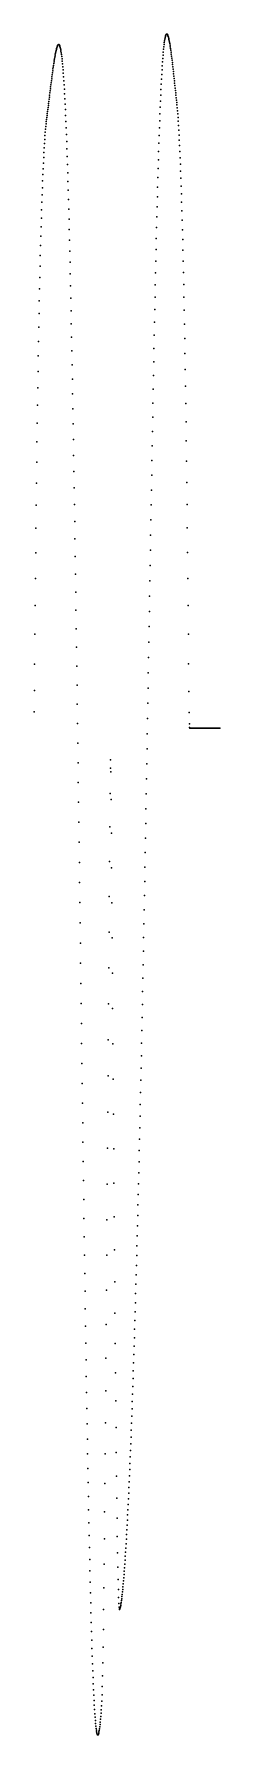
# Model space of a CAD drawing. Header units: metres. Extents: x 0 to 360, y -1955 to 1348.
import ezdxf

# ---------------------------------------------------------------- set-up
doc = ezdxf.new("R2010")
doc.units = ezdxf.units.M

msp = doc.modelspace()

# ---------------------------------------------------------------- linework, layer by layer
for p in [(44.5, 1322.7), (45, 1324.1), (45.5, 1325.2), (46, 1326), (46.5, 1326.6), (47, 1327), (47.5, 1327.1), (48, 1327), (48.5, 1326.5), (49, 1325.8), (49.5, 1324.8), (50, 1323.4), (50.5, 1321.7), (251, 1322.9), (251.5, 1327.3), (252, 1331.2), (252.5, 1334.7), (253, 1337.8), (253.5, 1340.4), (254, 1342.6), (254.5, 1344.3), (255, 1345.7), (255.5, 1346.8), (256, 1347.4), (256.5, 1347.7), (257, 1347.7), (257.5, 1347.3), (258, 1346.7), (258.5, 1345.8), (259, 1344.5), (259.5, 1343), (260, 1341.3), (260.5, 1339.3), (261, 1337), (261.5, 1334.6), (262, 1332), (262.5, 1329.2), (263, 1326.1), (263.5, 1322.9), (38, 1290.2), (38.5, 1293.5), (39, 1296.7), (39.5, 1299.8), (40, 1302.7), (40.5, 1305.6), (41, 1308.3), (41.5, 1310.8), (42, 1313.3), (42.5, 1315.5), (43, 1317.6), (43.5, 1319.5), (44, 1321.2), (51, 1319.7), (51.5, 1317.3), (52, 1314.6), (52.5, 1311.5), (53, 1308), (53.5, 1304.1), (54, 1299.8), (54.5, 1295), (55, 1289.9), (248.5, 1293.4), (249, 1300.3), (249.5, 1306.7), (250, 1312.6), (250.5, 1318), (264, 1319.6), (264.5, 1316.1), (265, 1312.5), (265.5, 1308.7), (266, 1304.8), (266.5, 1300.8), (267, 1296.8), (267.5, 1292.6), (268, 1288.3), (33.5, 1257.1), (34, 1261), (34.5, 1264.9), (35, 1268.7), (35.5, 1272.4), (36, 1276.1), (36.5, 1279.8), (37, 1283.3), (37.5, 1286.8), (55.5, 1284.3), (56, 1278.2), (56.5, 1271.6), (57, 1264.6), (57.5, 1257.1), (246.5, 1260.1), (247, 1269.3), (247.5, 1277.9), (248, 1285.9), (268.5, 1284), (269, 1279.6), (269.5, 1275.1), (270, 1270.6), (270.5, 1266), (271, 1261.4), (271.5, 1256.8), (29.5, 1225.1), (30, 1229.1), (30.5, 1233.2), (31, 1237.2), (31.5, 1241.2), (32, 1245.2), (32.5, 1249.2), (33, 1253.2), (58, 1249.1), (58.5, 1240.5), (59, 1231.5), (245, 1229.1), (245.5, 1240.1), (246, 1250.4), (272, 1252.2), (272.5, 1247.5), (273, 1242.8), (273.5, 1238.1), (274, 1233.4), (274.5, 1228.7), (275, 1224), (25, 1189.2), (25.5, 1193.1), (26, 1197), (26.5, 1201), (27, 1205), (27.5, 1209), (28, 1213), (28.5, 1217), (29, 1221), (59.5, 1221.9), (60, 1211.7), (60.5, 1201.1), (61, 1189.8), (243.5, 1192.8), (244, 1205.5), (244.5, 1217.6), (275.5, 1219.4), (276, 1214.8), (276.5, 1209.9), (277, 1204.6), (277.5, 1198.8), (278, 1192.6), (21.5, 1157), (22, 1162.8), (22.5, 1168.1), (23, 1173.1), (23.5, 1177.6), (24, 1181.6), (24.5, 1185.3), (61.5, 1177.9), (62, 1165.5), (242.5, 1165.4), (243, 1179.4), (278.5, 1185.9), (279, 1178.4), (279.5, 1170), (280, 1160.9), (19.5, 1126.6), (20, 1134.9), (20.5, 1143), (21, 1150.5), (62.5, 1152.5), (63, 1138.9), (63.5, 1124.6), (241.5, 1135.7), (242, 1150.9), (280.5, 1151.6), (281, 1141.7), (281.5, 1131), (18, 1097.2), (18.5, 1107.9), (19, 1117.7), (64, 1109.8), (64.5, 1094.4), (240.5, 1103.5), (241, 1119.9), (282, 1119.3), (282.5, 1107.2), (283, 1094.8), (16.5, 1062.5), (17, 1074.7), (17.5, 1086.1), (65, 1078.3), (65.5, 1061.5), (239.5, 1068.9), (240, 1086.5), (283.5, 1081.7), (284, 1067.5), (15.5, 1035.3), (16, 1049.3), (66, 1044.2), (66.5, 1026.2), (238.5, 1031.8), (239, 1050.6), (284.5, 1052.5), (285, 1037.1), (14.5, 1006), (15, 1020.9), (67, 1007.5), (237.5, 992.4), (238, 1012.4), (285.5, 1021.2), (286, 1004.4), (13.5, 973), (14, 990), (67.5, 988.2), (68, 968.2), (237, 971.8), (286.5, 986.4), (287, 967.6), (12.5, 936.8), (13, 955.1), (68.5, 947.6), (69, 926.3), (236, 929), (236.5, 950.6), (287.5, 948.4), (288, 928.3), (11.5, 897), (12, 917.6), (69.5, 904.4), (235.5, 906.7), (288.5, 906.8), (11, 875.2), (70, 881.8), (234.5, 860.7), (235, 884), (289, 884.3), (289.5, 861), (10, 829.5), (10.5, 852.8), (70.5, 858.5), (71, 834.6), (234, 836.9), (290, 836.9), (9.5, 804.7), (71.5, 810), (233.5, 812.7), (290.5, 811.4), (9, 778.3), (72, 784.8), (232.5, 762.9), (233, 788), (291, 784.3), (8.5, 750.9), (72.5, 758.9), (73, 732.4), (232, 737.2), (291.5, 756.2), (292, 727.1), (8, 722.5), (73.5, 705.3), (231.5, 711.3), (292.5, 696.4), (7.5, 692.4), (74, 677.5), (231, 684.9), (293, 663.9), (7, 660.4), (74.5, 649.1), (230, 631), (230.5, 658.1), (293.5, 629.9), (6.5, 627), (75, 620.1), (229.5, 603.6), (294, 594.6), (6, 592.2), (75.5, 590.5), (229, 575.9), (5.5, 555.5), (76, 560.3), (76.5, 529.5), (228.5, 547.8), (294.5, 557.5), (5, 516.6), (77, 498.2), (228, 519.5), (295, 518.1), (4.5, 475.7), (77.5, 466.3), (227.5, 491), (295.5, 476.9), (4, 433), (78, 433.8), (226.5, 433.2), (227, 462.2), (296, 433.9), (78.5, 400.9), (226, 404.1), (3.5, 388), (79, 367.4), (225.5, 374.8), (296.5, 388.7), (3, 340.3), (79.5, 333.4), (225, 345.3), (297, 340.8), (80, 298.9), (224.5, 315.8), (2.5, 290.3), (224, 286.1), (297.5, 290.6), (2, 237.8), (80.5, 264), (223.5, 256.4), (298, 238), (81, 228.7), (223, 226.6), (1.5, 182.4), (81.5, 192.9), (222, 167), (222.5, 196.9), (298.5, 182.5), (82, 156.8), (221.5, 137.2), (1, 123.8), (82.5, 120.2), (221, 107.5), (299, 124.8), (0.5, 73.2), (83, 83.3), (220.5, 77.7), (299.5, 70.8), (83.5, 46.1), (220, 48), (0, 31.7), (84, 8.5), (219.5, 18.4), (300, 30.3), (300.5, 8.2), (301, 1), (301.5, 0), (302, 0), (304, 0), (304.5, 0), (305, 0), (305.5, 0), (306, 0), (306.5, 0), (309.5, 0), (310, 0), (310.5, 0), (311, 0), (313.5, 0), (314, 0), (316, 0), (316.5, 0), (317, 0), (319, 0), (319.5, 0), (321, 0), (321.5, 0), (322, 0), (324, 0), (324.5, 0), (325, 0), (325.5, 0), (326, 0), (327.5, 0), (328, 0), (330, 0), (330.5, 0), (331, 0), (331.5, 0), (334, 0), (334.5, 0), (335, 0), (335.5, 0), (336, 0), (337.5, 0), (338, 0), (341, 0), (341.5, 0), (342, 0), (344, 0), (347, 0), (347.5, 0), (349, 0), (349.5, 0), (350, 0), (352, 0), (352.5, 0), (353.5, 0), (354, 0), (355.5, 0), (356, 0), (358, 0), (358.5, 0), (359, 0), (359.5, 0), (84.5, -29.3), (219, -11.1), (302.5, 0), (303, 0), (303.5, 0), (307, 0), (307.5, 0), (308, 0), (308.5, 0), (309, 0), (311.5, 0), (312, 0), (312.5, 0), (313, 0), (314.5, 0), (315, 0), (315.5, 0), (317.5, 0), (318, 0), (318.5, 0), (320, 0), (320.5, 0), (322.5, 0), (323, 0), (323.5, 0), (326.5, 0), (327, 0), (328.5, 0), (329, 0), (329.5, 0), (332, 0), (332.5, 0), (333, 0), (333.5, 0), (336.5, 0), (337, 0), (338.5, 0), (339, 0), (339.5, 0), (340, 0), (340.5, 0), (342.5, 0), (343, 0), (343.5, 0), (344.5, 0), (345, 0), (345.5, 0), (346, 0), (346.5, 0), (348, 0), (348.5, 0), (350.5, 0), (351, 0), (351.5, 0), (353, 0), (354.5, 0), (355, 0), (356.5, 0), (357, 0), (357.5, 0), (148, -61.6), (218.5, -40.5), (85, -67.4), (147.5, -78.1), (148.5, -85.3), (217.5, -98.9), (218, -69.7), (85.5, -105.7), (147, -127.4), (217, -127.9), (86, -144.2), (149, -138.7), (216.5, -156.7), (86.5, -182.9), (146.5, -191.7), (216, -185.3), (87, -221.8), (149.5, -204), (215.5, -213.8), (87.5, -260.8), (146, -259.1), (215, -242), (150, -271.2), (214.5, -270), (88, -299.9), (145.5, -327.3), (213.5, -325.4), (214, -297.9), (88.5, -339), (150.5, -339.2), (213, -352.8), (89, -378.2), (145, -396.1), (212.5, -379.9), (89.5, -417.5), (151, -407.5), (212, -406.8), (90, -456.7), (211, -459.7), (211.5, -433.3), (144.5, -465.5), (151.5, -476.1), (210.5, -485.8), (90.5, -495.8), (210, -511.5), (91, -534.9), (144, -535.3), (152, -544.8), (209.5, -537.1), (91.5, -573.9), (208.5, -587.2), (209, -562.3), (92, -612.8), (143.5, -605.4), (152.5, -613.5), (208, -611.9), (92.5, -651.5), (207, -660.3), (207.5, -636.3), (93, -690), (143, -675.7), (153, -681.9), (206.5, -684.1), (206, -707.6), (93.5, -728.3), (142.5, -745.9), (153.5, -749.8), (205, -753.7), (205.5, -730.8), (94, -766.4), (204.5, -776.3), (94.5, -804.2), (142, -816.1), (154, -817.1), (203.5, -820.6), (204, -798.6), (95, -841.7), (203, -842.3), (95.5, -878.9), (141.5, -885.9), (154.5, -883.6), (202, -884.9), (202.5, -863.8), (96, -915.7), (201.5, -905.7), (96.5, -952.2), (141, -955.2), (155, -949), (200.5, -946.5), (201, -926.2), (97, -988.2), (199.5, -986.1), (200, -966.4), (97.5, -1023.8), (140.5, -1023.8), (155.5, -1013.1), (199, -1005.5), (198, -1043.4), (198.5, -1024.6), (98, -1059), (156, -1075.7), (197, -1080.2), (197.5, -1062), (98.5, -1093.7), (140, -1091.6), (196, -1115.9), (196.5, -1098.2), (99, -1127.9), (156.5, -1136.5), (195, -1150.6), (195.5, -1133.4), (99.5, -1161.5), (139.5, -1158.2), (194, -1184.1), (194.5, -1167.5), (100, -1194.7), (157, -1195.4), (193, -1216.6), (193.5, -1200.5), (100.5, -1227.2), (139, -1223.5), (157.5, -1252.1), (192, -1248), (192.5, -1232.4), (101, -1259.2), (138.5, -1287.3), (191, -1278.4), (191.5, -1263.4), (101.5, -1290.6), (158, -1306.4), (190, -1307.9), (190.5, -1293.3), (102, -1321.3), (102.5, -1351.4), (138, -1349.3), (188.5, -1350.1), (189, -1336.3), (189.5, -1322.2), (103, -1380.9), (158.5, -1358.1), (187.5, -1377), (188, -1363.7), (103.5, -1409.7), (137.5, -1409.2), (159, -1406.9), (186, -1415.5), (186.5, -1402.9), (187, -1390.1), (104, -1437.8), (159.5, -1452.7), (184.5, -1451.9), (185, -1440), (185.5, -1427.9), (104.5, -1465.3), (137, -1466.9), (183, -1486), (183.5, -1474.9), (184, -1463.5), (105, -1492), (105.5, -1518), (160, -1495.2), (181.5, -1517.9), (182, -1507.6), (182.5, -1496.9), (106, -1543.3), (136.5, -1522), (160.5, -1534.3), (180, -1547.7), (180.5, -1538), (181, -1528.1), (106.5, -1567.8), (136, -1574.4), (161, -1569.8), (178, -1583.9), (178.5, -1575.2), (179, -1566.3), (179.5, -1557.1), (107, -1591.6), (107.5, -1614.6), (161.5, -1601.6), (176, -1616), (176.5, -1608.4), (177, -1600.5), (177.5, -1592.3), (108, -1636.8), (135.5, -1623.6), (162, -1629.4), (173.5, -1650.3), (174, -1644), (174.5, -1637.4), (175, -1630.5), (175.5, -1623.4), (108.5, -1658.4), (109, -1679.1), (135, -1669.5), (162.5, -1653.3), (163, -1673.1), (170.5, -1682.3), (171, -1677.7), (171.5, -1672.8), (172, -1667.6), (172.5, -1662.1), (173, -1656.3), (109.5, -1699), (134.5, -1711.9), (163.5, -1688.7), (164, -1700.1), (164.5, -1707.2), (165, -1710.7), (165.5, -1711.4), (166, -1710.3), (166.5, -1708.5), (167, -1706.3), (167.5, -1703.8), (168, -1701), (168.5, -1697.9), (169, -1694.4), (169.5, -1690.7), (170, -1686.6), (110, -1718.3), (110.5, -1736.7), (134, -1750.4), (111, -1754.3), (111.5, -1771.2), (112, -1787.2), (112.5, -1802.5), (133, -1815), (133.5, -1784.8), (113, -1817.1), (113.5, -1830.8), (114, -1843.8), (132.5, -1840.6), (114.5, -1856.1), (115, -1867.6), (115.5, -1878.3), (131.5, -1877.5), (132, -1861.4), (116, -1888.3), (116.5, -1897.6), (117, -1906.2), (117.5, -1914), (129.5, -1912.9), (130, -1906.3), (130.5, -1898.8), (131, -1889.6), (118, -1921.1), (118.5, -1927.5), (119, -1933.2), (119.5, -1938.3), (120, -1942.7), (120.5, -1946.3), (126, -1946.7), (126.5, -1943.4), (127, -1939.5), (127.5, -1935.2), (128, -1930.3), (128.5, -1925), (129, -1919.2), (121, -1949.4), (121.5, -1951.8), (122, -1953.6), (122.5, -1954.8), (123, -1955.4), (123.5, -1955.4), (124, -1954.8), (124.5, -1953.6), (125, -1951.8), (125.5, -1949.6)]:
    msp.add_point(p)

doc.saveas('drawing.dxf')
